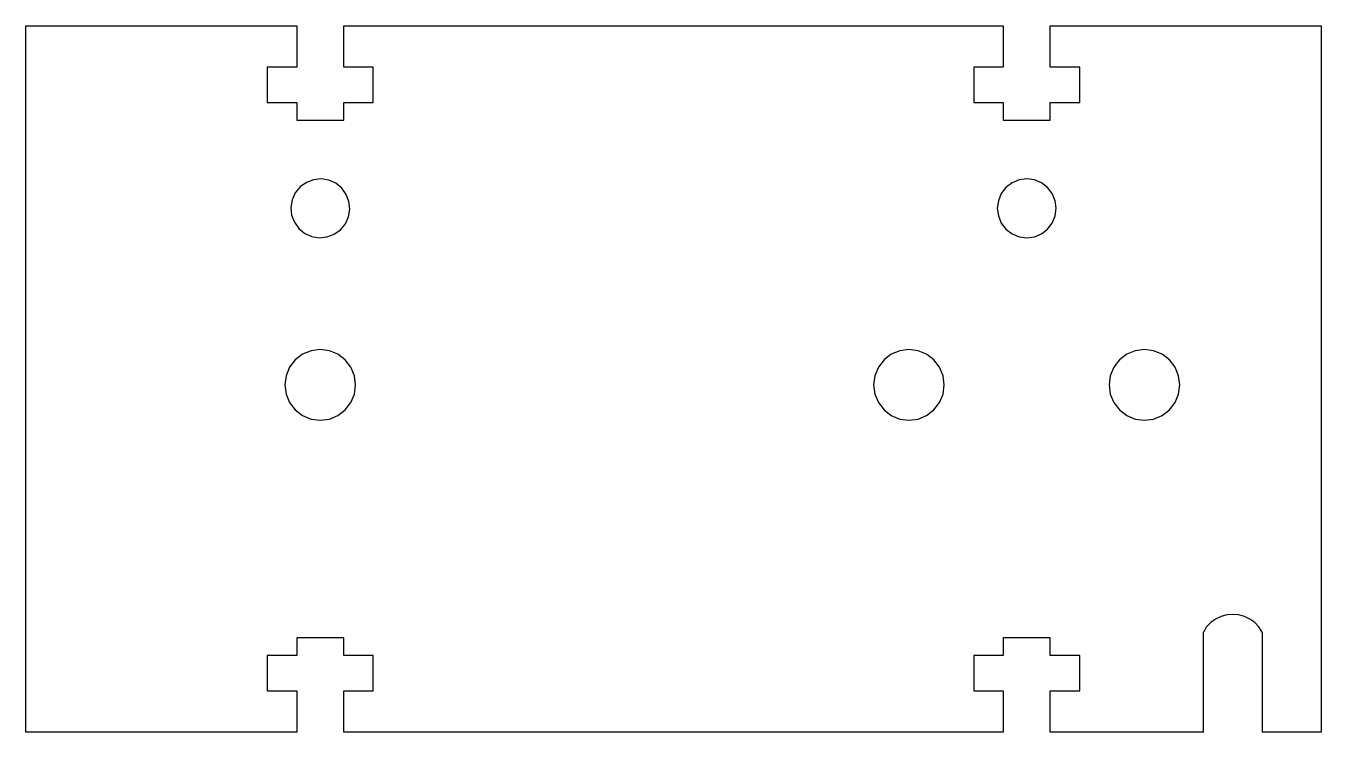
# Model space of a CAD drawing. Header units: metres. Extents: x 0 to 110, y 0 to 60.
import ezdxf

# ---------------------------------------------------------------- set-up
doc = ezdxf.new("R2010")
doc.units = ezdxf.units.M

msp = doc.modelspace()

# ---------------------------------------------------------------- linework, layer by layer
at = {"layer": 'Group#1'}
for p, q in [((0, 60), (23, 60)), ((0, 0), (0, 60)), ((23, 60), (23, 56.5)), ((27, 60), (83, 60)), ((27, 56.5), (27, 60)), ((83, 60), (83, 56.5)), ((87, 60), (110, 60)), ((87, 56.5), (87, 60)), ((110, 60), (110, 0)), ((20.5, 56.5), (20.5, 53.5)), ((23, 56.5), (20.5, 56.5)), ((29.5, 56.5), (27, 56.5)), ((29.5, 53.5), (29.5, 56.5)), ((80.5, 56.5), (80.5, 53.5)), ((83, 56.5), (80.5, 56.5)), ((89.5, 56.5), (87, 56.5)), ((89.5, 53.5), (89.5, 56.5)), ((20.5, 53.5), (23, 53.5)), ((23, 53.5), (23, 52)), ((27, 53.5), (29.5, 53.5)), ((27, 52), (27, 53.5)), ((80.5, 53.5), (83, 53.5)), ((83, 53.5), (83, 52)), ((87, 52), (87, 53.5)), ((87, 53.5), (89.5, 53.5)), ((23, 52), (27, 52)), ((83, 52), (87, 52)), ((23.29, 46.32), (22.87, 45.82)), ((23.82, 46.7), (23.29, 46.32)), ((24.43, 46.93), (23.82, 46.7)), ((25.08, 47), (24.43, 46.93)), ((25.72, 46.89), (25.08, 47)), ((26.32, 46.63), (25.72, 46.89)), ((26.82, 46.21), (26.32, 46.63)), ((27.2, 45.68), (26.82, 46.21)), ((83.23, 46.27), (82.83, 45.75)), ((83.75, 46.67), (83.23, 46.27)), ((84.35, 46.91), (83.75, 46.67)), ((85, 47), (84.35, 46.91)), ((85.65, 46.91), (85, 47)), ((86.25, 46.67), (85.65, 46.91)), ((86.77, 46.27), (86.25, 46.67)), ((87.17, 45.75), (86.77, 46.27)), ((22.61, 45.22), (22.5, 44.58)), ((22.87, 45.82), (22.61, 45.22)), ((27.43, 45.07), (27.2, 45.68)), ((82.59, 45.15), (82.5, 44.5)), ((82.83, 45.75), (82.59, 45.15)), ((87.41, 45.15), (87.17, 45.75)), ((87.5, 44.5), (87.41, 45.15)), ((22.5, 44.58), (22.57, 43.93)), ((27.39, 43.78), (27.5, 44.42)), ((27.5, 44.42), (27.43, 45.07)), ((82.5, 44.5), (82.59, 43.85)), ((87.41, 43.85), (87.5, 44.5)), ((22.57, 43.93), (22.8, 43.32)), ((22.8, 43.32), (23.18, 42.79)), ((26.71, 42.68), (27.13, 43.18)), ((27.13, 43.18), (27.39, 43.78)), ((82.59, 43.85), (82.83, 43.25)), ((82.83, 43.25), (83.23, 42.73)), ((86.77, 42.73), (87.17, 43.25)), ((87.17, 43.25), (87.41, 43.85)), ((23.18, 42.79), (23.68, 42.37)), ((23.68, 42.37), (24.28, 42.11)), ((24.28, 42.11), (24.92, 42)), ((24.92, 42), (25.57, 42.07)), ((25.57, 42.07), (26.18, 42.3)), ((26.18, 42.3), (26.71, 42.68)), ((83.23, 42.73), (83.75, 42.33)), ((83.75, 42.33), (84.35, 42.09)), ((84.35, 42.09), (85, 42)), ((85, 42), (85.65, 42.09)), ((85.65, 42.09), (86.25, 42.33)), ((86.25, 42.33), (86.77, 42.73)), ((23.5, 32.1), (22.88, 31.62)), ((24.22, 32.4), (23.5, 32.1)), ((25, 32.5), (24.22, 32.4)), ((25.78, 32.4), (25, 32.5)), ((26.5, 32.1), (25.78, 32.4)), ((27.12, 31.62), (26.5, 32.1)), ((73.5, 32.1), (72.88, 31.62)), ((74.22, 32.4), (73.5, 32.1)), ((75, 32.5), (74.22, 32.4)), ((75.78, 32.4), (75, 32.5)), ((76.5, 32.1), (75.78, 32.4)), ((77.12, 31.62), (76.5, 32.1)), ((93.5, 32.1), (92.88, 31.62)), ((94.22, 32.4), (93.5, 32.1)), ((95, 32.5), (94.22, 32.4)), ((95.78, 32.4), (95, 32.5)), ((96.5, 32.1), (95.78, 32.4)), ((97.12, 31.62), (96.5, 32.1)), ((22.4, 31), (22.1, 30.28)), ((22.88, 31.62), (22.4, 31)), ((27.6, 31), (27.12, 31.62)), ((27.9, 30.28), (27.6, 31)), ((72.4, 31), (72.1, 30.28)), ((72.88, 31.62), (72.4, 31)), ((77.6, 31), (77.12, 31.62)), ((77.9, 30.28), (77.6, 31)), ((92.4, 31), (92.1, 30.28)), ((92.88, 31.62), (92.4, 31)), ((97.6, 31), (97.12, 31.62)), ((97.9, 30.28), (97.6, 31)), ((22.1, 30.28), (22, 29.5)), ((28, 29.5), (27.9, 30.28)), ((72.1, 30.28), (72, 29.5)), ((78, 29.5), (77.9, 30.28)), ((92.1, 30.28), (92, 29.5)), ((98, 29.5), (97.9, 30.28)), ((22, 29.5), (22.1, 28.72)), ((22.1, 28.72), (22.4, 28)), ((27.6, 28), (27.9, 28.72)), ((27.9, 28.72), (28, 29.5)), ((72, 29.5), (72.1, 28.72)), ((72.1, 28.72), (72.4, 28)), ((77.6, 28), (77.9, 28.72)), ((77.9, 28.72), (78, 29.5)), ((92, 29.5), (92.1, 28.72)), ((92.1, 28.72), (92.4, 28)), ((97.6, 28), (97.9, 28.72)), ((97.9, 28.72), (98, 29.5)), ((22.4, 28), (22.88, 27.38)), ((27.12, 27.38), (27.6, 28)), ((72.4, 28), (72.88, 27.38)), ((77.12, 27.38), (77.6, 28)), ((92.4, 28), (92.88, 27.38)), ((97.12, 27.38), (97.6, 28)), ((22.88, 27.38), (23.5, 26.9)), ((23.5, 26.9), (24.22, 26.6)), ((24.22, 26.6), (25, 26.5)), ((25, 26.5), (25.78, 26.6)), ((25.78, 26.6), (26.5, 26.9)), ((26.5, 26.9), (27.12, 27.38)), ((72.88, 27.38), (73.5, 26.9)), ((73.5, 26.9), (74.22, 26.6)), ((74.22, 26.6), (75, 26.5)), ((75, 26.5), (75.78, 26.6)), ((75.78, 26.6), (76.5, 26.9)), ((76.5, 26.9), (77.12, 27.38)), ((92.88, 27.38), (93.5, 26.9)), ((93.5, 26.9), (94.22, 26.6)), ((94.22, 26.6), (95, 26.5)), ((95, 26.5), (95.78, 26.6)), ((95.78, 26.6), (96.5, 26.9)), ((96.5, 26.9), (97.12, 27.38)), ((101.99, 9.95), (101.5, 9.82)), ((102.5, 10), (101.99, 9.95)), ((103.01, 9.95), (102.5, 10)), ((103.5, 9.82), (103.01, 9.95)), ((100.28, 8.93), (100, 8.5)), ((100.63, 9.3), (100.28, 8.93)), ((101.04, 9.6), (100.63, 9.3)), ((101.5, 9.82), (101.04, 9.6)), ((103.96, 9.6), (103.5, 9.82)), ((104.37, 9.3), (103.96, 9.6)), ((104.72, 8.93), (104.37, 9.3)), ((105, 8.5), (104.72, 8.93)), ((23, 8), (23, 6.5)), ((27, 8), (23, 8)), ((27, 6.5), (27, 8)), ((83, 8), (83, 6.5)), ((87, 8), (83, 8)), ((87, 6.5), (87, 8)), ((100, 0), (100, 8.5)), ((105, 8.5), (105, 0)), ((20.5, 6.5), (20.5, 3.5)), ((23, 6.5), (20.5, 6.5)), ((29.5, 6.5), (27, 6.5)), ((29.5, 3.5), (29.5, 6.5)), ((80.5, 6.5), (80.5, 3.5)), ((83, 6.5), (80.5, 6.5)), ((89.5, 6.5), (87, 6.5)), ((89.5, 3.5), (89.5, 6.5)), ((20.5, 3.5), (23, 3.5)), ((23, 3.5), (23, 0)), ((27, 0), (27, 3.5)), ((27, 3.5), (29.5, 3.5)), ((80.5, 3.5), (83, 3.5)), ((83, 3.5), (83, 0)), ((87, 3.5), (89.5, 3.5)), ((87, 0), (87, 3.5)), ((23, 0), (0, 0)), ((83, 0), (27, 0)), ((100, 0), (87, 0)), ((110, 0), (105, 0))]:
    msp.add_line(p, q, dxfattribs=at)

doc.saveas('drawing.dxf')
